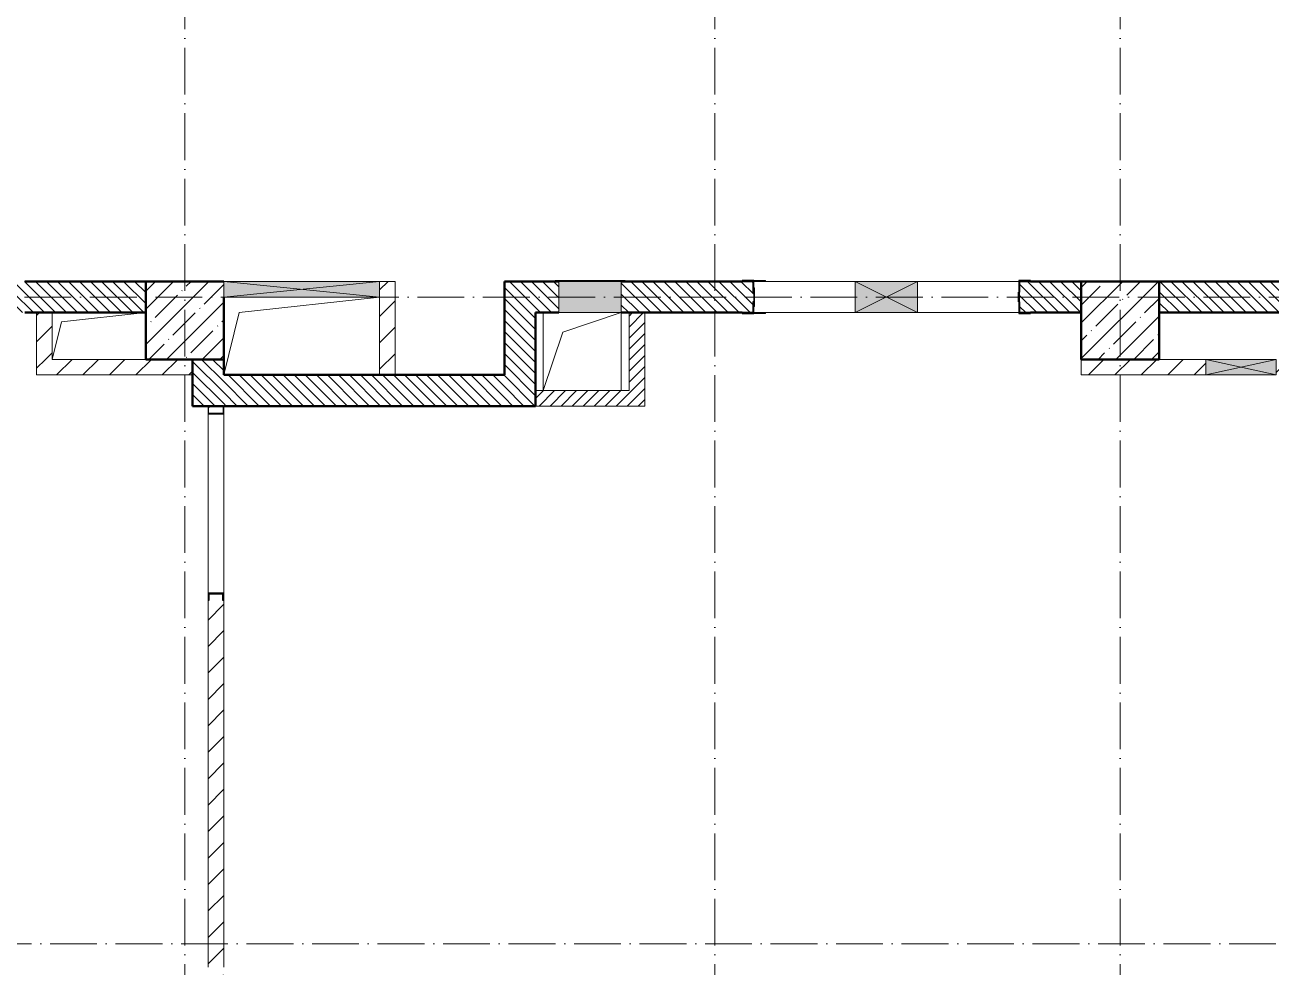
# Model space of a CAD drawing. Header units: millimetres. Extents: x 2294 to 908349, y -83289 to 219220.
# Drawn here: x 26588 to 34580, y 7706 to 13752 of the extents above; entities that cross this region are included whole.
import ezdxf

# ---------------------------------------------------------------- set-up
doc = ezdxf.new("R2010")
doc.units = ezdxf.units.MM
doc.linetypes.add('50_200_ШТРИХ_1Т_ш5_п1_п1_', pattern=[700, 500, -100, 0, -100])
for name, color, linetype, lineweight in [('A-DETL-GENF-OTLN', 7, 'Continuous', 9), ('A-FLOR-____-OTLN', 7, 'Continuous', 9), ('A-GENM-____-MCUT', 7, 'Continuous', 25), ('A-GENM-____-OTLN', 7, 'Continuous', 9), ('A-GENM-____-OTLN-1', 7, 'Continuous', 25), ('A-GLAZ-____-OTLN', 7, 'Continuous', 9), ('A-WALL-____-MCUT-2', 7, 'Continuous', 50), ('A-WALL-____-PATT-1', 7, 'Continuous', 9), ('A-WALL-FNSH-MCUT-1', 7, 'Continuous', 9), ('I-WALL-____-OTLN', 7, 'Continuous', 9), ('S-COLS-____-MCUT', 7, 'Continuous', 50), ('S-COLS-____-OTLN', 7, 'Continuous', 9), ('S-GRID-____-OTLN-1', 7, '50_200_ШТРИХ_1Т_ш5_п1_п1_', 9)]:
    doc.layers.add(name, color=color, linetype=linetype, lineweight=lineweight)
doc.layers.add('A-GLAZ-____-OTLN-1', color=7, linetype='Continuous', lineweight=9, true_color=0xc0c0c0)
pattern_1 = [(45, (7562.79, 6025.28), (-84.8528, 84.8528), [])]
pattern_2 = [(135, (7562.787, 6025.276), (-35.35534, -35.35534), [])]
pattern_3 = [(45, (7562.787, 6025.276), (-35.35534, 35.35534), [])]

# ---------------------------------------------------------------- blocks, each defined once
blk = doc.blocks.new('BSC_Колонна _Прямоугольная - 500х500-V72-АР1_План отверстий 2 этажа в осях 1-64_А-ГГ')
at = {"layer": 'S-COLS-____-OTLN'}
h = blk.add_hatch(dxfattribs=at)
h.set_pattern_fill('FP_101', color=256, style=0, pattern_type=2)
h.set_pattern_definition([(45, (-20050, -5831.04), (-114.0493, 114.0493), []), (45, (-19935.95, -5831.04), (-114.0493, 114.0493), [201.613, -40.323, 3.353, -36.97])])
h.paths.add_polyline_path([(-250, -250), (250, -250), (250, 250), (-250, 250), (-250, 150)], flags=0)
at = {"layer": 'S-COLS-____-MCUT'}
for p, q in [((250, 250), (-250, 250)), ((-250, 250), (-250, -250)), ((250, -250), (250, 150)), ((-250, -250), (250, -250))]:
    blk.add_line(p, q, dxfattribs=at)
blk = doc.blocks.new('BSC_Колонна _Прямоугольная - 500х500-V86-АР1_План отверстий 2 этажа в осях 1-64_А-ГГ')
at = {"layer": 'S-COLS-____-OTLN'}
h = blk.add_hatch(dxfattribs=at)
h.set_pattern_fill('FP_115', color=256, style=0, pattern_type=2)
h.set_pattern_definition([(45, (-26050, -5831.04), (-114.0493, 114.0493), []), (45, (-25935.95, -5831.04), (-114.0493, 114.0493), [201.613, -40.323, 3.353, -36.97])])
h.paths.add_polyline_path([(-250, -250), (250, -250), (250, 250), (-250, 250)], flags=0)
at = {"layer": 'S-COLS-____-MCUT'}
for p, q in [((250, 250), (-250, 250)), ((-250, 250), (-250, -250)), ((250, -250), (250, 250)), ((-250, -250), (250, -250))]:
    blk.add_line(p, q, dxfattribs=at)
blk = doc.blocks.new('АР_Перемычка - АР_Перемычка-28448550-АР1_План отверстий 2 этажа в осях 1-64_А-ГГ')
at = {"layer": 'A-GENM-____-OTLN'}
blk.add_line((-350, -100), (-342, -100), dxfattribs=at)
blk = doc.blocks.new('154_Фахверк_СКБ_Швеллер - Тип_100_3550_1-28320239-АР1_План отверстий 2 этажа в осях 1-64_А-ГГ')
at = {"layer": 'A-GENM-____-MCUT'}
for p, q in [((175, 50), (125, 50)), ((125, 50), (125, -50)), ((128, 47), (175, 47)), ((128, -47), (128, 47)), ((175, 47), (175, 50)), ((125, -50), (175, -50)), ((175, -47), (128, -47)), ((175, -50), (175, -47))]:
    blk.add_line(p, q, dxfattribs=at)
blk = doc.blocks.new('154_Стойка_СКБ_Швеллер - СМ-2180_100-28318692-АР1_План отверстий 2 этажа в осях 1-64_А-ГГ')
at = {"layer": 'A-GENM-____-MCUT'}
for p, q in [((171, 50), (125, 50)), ((125, 50), (125, -50)), ((129.5, 42.4), (171, 42.4)), ((129.5, -42.4), (129.5, 42.4)), ((171, 42.4), (171, 50)), ((125, -50), (171, -50)), ((171, -42.4), (129.5, -42.4)), ((171, -50), (171, -42.4))]:
    blk.add_line(p, q, dxfattribs=at)
blk = doc.blocks.new('Фахверк_СКБ_Уголок - 200_3960-28268576-АР1_План отверстий 2 этажа в осях 1-64_А-ГГ')
at = {"layer": 'A-GENM-____-MCUT'}
for p, q in [((200, 156), (125, 156)), ((125, 156), (125, 81)), ((125, 81), (131, 81)), ((131, 81), (131, 150)), ((131, 150), (200, 150)), ((200, 150), (200, 156)), ((131, 19), (125, 19)), ((125, 19), (125, -56)), ((131, -50), (131, 19)), ((125, -56), (200, -56)), ((200, -50), (131, -50)), ((200, -56), (200, -50))]:
    blk.add_line(p, q, dxfattribs=at)
blk = doc.blocks.new('154_Стойка_СКБ_Уголок - СМ-2480_200-28346303-АР1_План отверстий 2 этажа в осях 1-64_А-ГГ')
at = {"layer": 'A-GENM-____-MCUT'}
for p, q in [((125, 156), (125, 81)), ((200, 156), (125, 156)), ((125, 81), (131, 81)), ((131, 81), (131, 150)), ((131, 150), (200, 150)), ((200, 150), (200, 156)), ((131, 19), (125, 19)), ((125, 19), (125, -56)), ((131, -50), (131, 19)), ((125, -56), (200, -56)), ((200, -50), (131, -50)), ((200, -56), (200, -50))]:
    blk.add_line(p, q, dxfattribs=at)
blk = doc.blocks.new('Стойка_Влож_Полоса боковая - Полоса-28213942-АР1_План отверстий 2 этажа в осях 1-64_А-ГГ')
at = {"layer": 'A-GENM-____-OTLN'}
for p, q in [((-5, 60), (0, 60)), ((-5, -60), (-5, 60)), ((0, 31), (0, -31)), ((0, -60), (-5, -60))]:
    blk.add_line(p, q, dxfattribs=at)
blk = doc.blocks.new('Стойка_Влож_Уголок_Опорный - Уголок-28213941-АР1_План отверстий 2 этажа в осях 1-64_А-ГГ')
at = {"layer": 'A-GENM-____-OTLN'}
for p, q in [((-212, -6), (-212, 0)), ((0, 0), (0, -6)), ((-212, -75), (-212, -6)), ((-212, -6), (-206, -6)), ((-212, -75), (-206, -75)), ((-6, -6), (0, -6)), ((-6, -75), (0, -75)), ((0, -6), (0, -75))]:
    blk.add_line(p, q, dxfattribs=at)
blk = doc.blocks.new('AR_Отверстие Ниша - Лючок-32403954-АР1_План отверстий 2 этажа в осях 1-64_А-ГГ')
at = {"layer": 'A-GLAZ-____-OTLN'}
blk.add_hatch(color=256, dxfattribs=at).paths.add_polyline_path([(-200, 100), (-200, -100), (200, -100), (200, 100)], flags=0)
for p, q in [((200, 100), (-200, 100)), ((-200, 100), (-200, -100)), ((200, -100), (200, 100)), ((-200, -100), (200, -100))]:
    blk.add_line(p, q, dxfattribs=at)
blk = doc.blocks.new('Л_Общий_Лючок - Лючок-29677405-АР1_План отверстий 2 этажа в осях 1-64_А-ГГ')
at = {"layer": 'A-GLAZ-____-OTLN-1'}
blk.add_hatch(color=256, dxfattribs=at).paths.add_polyline_path([(400, 0), (424, 0), (424, 6), (-24, 6), (-24, 0), (0, 0)], flags=0)
at = {"layer": 'A-GLAZ-____-OTLN'}
for p, q in [((424, 6), (-24, 6)), ((-24, 6), (-24, 0)), ((424, 6), (424, 0))]:
    blk.add_line(p, q, dxfattribs=at)
blk = doc.blocks.new('AR_Отверстие прямоугольное _в плите_ - AR_Отверстие прямоугольное _в плите_-30459293-АР1_План отверстий 2 этажа в осях 1-64_А-ГГ')
at = {"layer": 'A-GENM-____-OTLN'}
for p, q in [((-250, 250), (-250, -250)), ((-125, 125), (250, 250)), ((250, -250), (250, 250)), ((-250, -250), (-125, 125))]:
    blk.add_line(p, q, dxfattribs=at)
blk = doc.blocks.new('AR_Отверстие прямоугольное _в плите_ - AR_Отверстие прямоугольное _в плите_-30552555-АР1_План отверстий 2 этажа в осях 1-64_А-ГГ')
at = {"layer": 'A-GENM-____-OTLN'}
for p, q in [((-300, -150), (-240, 90)), ((-240, 90), (300, 150))]:
    blk.add_line(p, q, dxfattribs=at)
blk = doc.blocks.new('AR_Отверстие прямоугольное _в плите_ - AR_Отверстие прямоугольное _в плите_-30552705-АР1_План отверстий 2 этажа в осях 1-64_А-ГГ')
at = {"layer": 'A-GENM-____-OTLN'}
for p, q in [((-400, 150), (500, 250)), ((-500, -250), (-400, 150))]:
    blk.add_line(p, q, dxfattribs=at)
blk = doc.blocks.new('AR_Отверстие прямоугольное _в стене__БезПР - AR_Отверстие прямоугольное _в стене__БезПР-36428632-АР1_План отверстий 2 этажа в осях 1-64_А-ГГ')
at = {"layer": 'A-GLAZ-____-OTLN'}
blk.add_hatch(color=256, dxfattribs=at).paths.add_polyline_path([(-200, -100), (200, -100), (200, 100), (-200, 100)], flags=0)
at = {"layer": 'A-DETL-GENF-OTLN'}
for p, q in [((-200, -100), (-200, 100)), ((-200, 100), (200, 100)), ((200, 100), (-200, -100)), ((-200, 100), (200, -100)), ((200, 100), (-200, 100)), ((-200, 100), (-200, -100)), ((200, 100), (200, -100)), ((200, -100), (200, 100)), ((200, -100), (-200, -100)), ((-200, -100), (200, -100))]:
    blk.add_line(p, q, dxfattribs=at)
at = {"layer": 'A-GLAZ-____-OTLN'}
blk.add_line((200, 100), (-200, 100), dxfattribs=at)
blk = doc.blocks.new('AR_Отверстие прямоугольное _в стене__БезПР - AR_Отверстие прямоугольное _в стене__БезПР-36427692-АР1_План отверстий 2 этажа в осях 1-64_А-ГГ')
at = {"layer": 'A-GLAZ-____-OTLN'}
blk.add_hatch(color=256, dxfattribs=at).paths.add_polyline_path([(225, -50), (225, 50), (-225, 50), (-225, -50)], flags=0)
at = {"layer": 'A-DETL-GENF-OTLN'}
for p, q in [((-225, -50), (-225, 50)), ((-225, 50), (225, 50)), ((225, 50), (-225, -50)), ((-225, 50), (225, -50)), ((225, 50), (-225, 50)), ((-225, 50), (-225, -50)), ((225, 50), (225, -50)), ((225, -50), (225, 50)), ((225, -50), (-225, -50)), ((-225, -50), (225, -50))]:
    blk.add_line(p, q, dxfattribs=at)
at = {"layer": 'A-GLAZ-____-OTLN'}
blk.add_line((225, 50), (-225, 50), dxfattribs=at)
blk = doc.blocks.new('AR_Отверстие прямоугольное _в стене__БезПР - AR_Отверстие прямоугольное _в стене__БезПР-36429236-АР1_План отверстий 2 этажа в осях 1-64_А-ГГ')
at = {"layer": 'A-GLAZ-____-OTLN'}
blk.add_hatch(color=256, dxfattribs=at).paths.add_polyline_path([(500, -50), (500, 50), (-500, 50), (-500, -50), (395.9, -50)], flags=0)
at = {"layer": 'A-DETL-GENF-OTLN'}
for p, q in [((-500, -50), (-500, 50)), ((-500, 50), (500, 50)), ((500, 50), (-500, -50)), ((-500, 50), (500, -50)), ((500, 50), (-500, 50)), ((-500, 50), (-500, -50)), ((500, 50), (500, -50)), ((500, -50), (500, 50)), ((500, -50), (-500, -50)), ((-500, -50), (500, -50))]:
    blk.add_line(p, q, dxfattribs=at)
at = {"layer": 'A-GLAZ-____-OTLN'}
blk.add_line((500, 50), (-500, 50), dxfattribs=at)
blk = doc.blocks.new('2floor')
at = {"layer": 'A-WALL-____-PATT-1'}
h = blk.add_hatch(dxfattribs=at)
h.set_pattern_fill('FP_6', color=256, style=0, pattern_type=2)
h.set_pattern_definition(pattern_2)
h.paths.add_polyline_path([(27362.8, 11906.3), (27362.8, 12106.3), (26518.8, 12106.3), (26518.8, 12037.3), (26512.8, 12037.3), (26512.8, 11975.3), (26518.8, 11975.3), (26518.8, 11906.3), (26991.2, 11906.3)], flags=0)
h.paths.add_polyline_path([(25356.8, 11906.3), (25356.8, 11975.3), (25362.8, 11975.3), (25362.8, 12037.3), (25356.8, 12037.3), (25356.8, 12106.3), (24862.8, 12106.3), (24862.8, 11906.3), (25287.8, 11906.3)], flags=0)
h = blk.add_hatch(dxfattribs=at)
h.set_pattern_fill('FP_4', color=256, style=0, pattern_type=2)
h.set_pattern_definition(pattern_1)
h.paths.add_polyline_path([(28862.8, 12006.3), (28962.8, 12006.3), (28962.8, 12106.3), (28862.8, 12106.3)], flags=0)
h = blk.add_hatch(dxfattribs=at)
h.set_pattern_fill('FP_6', color=256, style=0, pattern_type=2)
h.set_pattern_definition(pattern_2)
h.paths.add_polyline_path([(29862.8, 11306.3), (29862.8, 12106.3), (29662.8, 12106.3), (29662.8, 11306.3)], flags=0)
h = blk.add_hatch(dxfattribs=at)
h.set_pattern_fill('FP_6', color=256, style=0, pattern_type=2)
h.set_pattern_definition(pattern_2)
h.paths.add_polyline_path([(32968.8, 11906.3), (33362.8, 11906.3), (33362.8, 12106.3), (32968.8, 12106.3), (32968.8, 12037.3), (32962.8, 12037.3), (32962.8, 11975.3), (32968.8, 11975.3), (32968.8, 11909.3)], flags=0)
h.paths.add_polyline_path([(31187.8, 11906.3), (31256.8, 11906.3), (31256.8, 11975.3), (31262.8, 11975.3), (31262.8, 12037.3), (31256.8, 12037.3), (31256.8, 12106.3), (30412.8, 12106.3), (30412.8, 11906.3), (30526.1, 11906.3)], flags=0)
h.paths.add_polyline_path([(29862.8, 11906.3), (30012.8, 11906.3), (30012.8, 12106.3), (29862.8, 12106.3)], flags=0)
h = blk.add_hatch(dxfattribs=at)
h.set_pattern_fill('FP_6', color=256, style=0, pattern_type=2)
h.set_pattern_definition(pattern_2)
h.paths.add_polyline_path([(36362.8, 11906.3), (36362.8, 12106.3), (33862.8, 12106.3), (33862.8, 11906.3), (35828.5, 11906.3)], flags=0)
h = blk.add_hatch(dxfattribs=at)
h.set_pattern_fill('FP_4', color=256, style=0, pattern_type=2)
h.set_pattern_definition(pattern_1)
h.paths.add_polyline_path([(28962.8, 11506.3), (28962.8, 12006.3), (28862.8, 12006.3), (28862.8, 11506.3)], flags=0)
h = blk.add_hatch(dxfattribs=at)
h.set_pattern_fill('FP_4', color=256, style=0, pattern_type=2)
h.set_pattern_definition(pattern_1)
h.paths.add_polyline_path([(26762.8, 11606.3), (26762.8, 11906.3), (26662.8, 11906.3), (26662.8, 11606.3)], flags=0)
h = blk.add_hatch(dxfattribs=at)
h.set_pattern_fill('FP_5', color=256, style=0, pattern_type=2)
h.set_pattern_definition(pattern_3)
h.paths.add_polyline_path([(30526.1, 11306.3), (30562.8, 11306.3), (30562.8, 11906.3), (30462.8, 11906.3), (30462.8, 11306.3)], flags=0)
h = blk.add_hatch(dxfattribs=at)
h.set_pattern_fill('FP_4', color=256, style=0, pattern_type=2)
h.set_pattern_definition(pattern_1)
h.paths.add_polyline_path([(27662.8, 11506.3), (27662.8, 11606.3), (26662.8, 11606.3), (26662.8, 11506.3), (26991.2, 11506.3)], flags=0)
h = blk.add_hatch(dxfattribs=at)
h.set_pattern_fill('FP_6', color=256, style=0, pattern_type=2)
h.set_pattern_definition(pattern_2)
h.paths.add_polyline_path([(27765.8, 11306.3), (27862.8, 11306.3), (27862.8, 11606.3), (27662.8, 11606.3), (27662.8, 11306.3), (27762.8, 11306.3)], flags=0)
h = blk.add_hatch(dxfattribs=at)
h.set_pattern_fill('FP_4', color=256, style=0, pattern_type=2)
h.set_pattern_definition(pattern_1)
h.paths.add_polyline_path([(34162.8, 11506.3), (34162.8, 11606.3), (33362.8, 11606.3), (33362.8, 11506.3), (33862.8, 11506.3)], flags=0)
h.paths.add_polyline_path([(34612.8, 11506.3), (36462.8, 11506.3), (36462.8, 11606.3), (34612.8, 11606.3), (34612.8, 11564.7)], flags=0)
h = blk.add_hatch(dxfattribs=at)
h.set_pattern_fill('FP_6', color=256, style=0, pattern_type=2)
h.set_pattern_definition(pattern_2)
h.paths.add_polyline_path([(29662.8, 11306.3), (29662.8, 11506.3), (27862.8, 11506.3), (27862.8, 11306.3), (28758.7, 11306.3)], flags=0)
h = blk.add_hatch(dxfattribs=at)
h.set_pattern_fill('FP_5', color=256, style=0, pattern_type=2)
h.set_pattern_definition(pattern_3)
h.paths.add_polyline_path([(30462.8, 11306.3), (30462.8, 11406.3), (29862.8, 11406.3), (29862.8, 11306.3)], flags=0)
h = blk.add_hatch(dxfattribs=at)
h.set_pattern_fill('FP_4', color=256, style=0, pattern_type=2)
h.set_pattern_definition(pattern_1)
h.paths.add_polyline_path([(27862.8, 4606.3), (27862.8, 7656.3), (27859.8, 7656.3), (27859.8, 7703.3), (27765.8, 7703.3), (27765.8, 7656.3), (27762.8, 7656.3), (27762.8, 4606.3)], flags=0)
h.paths.add_polyline_path([(27859.8, 7706.3), (27862.8, 7706.3), (27862, 10060.3), (27855.2, 10060.3), (27855.2, 10101.8), (27770.4, 10101.8), (27770.4, 10060.3), (27762.8, 10060.3), (27762.8, 7706.3), (27855.2, 7706.3)], flags=0)
h.paths.add_polyline_path([(27859.8, 11259.3), (27859.8, 11306.3), (27765.8, 11306.3), (27765.8, 11259.3), (27856.8, 11259.3)], flags=0)
at = {"layer": 'A-FLOR-____-OTLN'}
for p, q in [((29912.8, 11406.3), (29912.8, 11906.3)), ((30412.8, 11906.3), (30412.8, 11406.3))]:
    blk.add_line(p, q, dxfattribs=at)
at = {"layer": 'A-WALL-____-MCUT-2'}
for p, q in [((27362.8, 12106.3), (26587.8, 12106.3)), ((30012.8, 12106.3), (29662.8, 12106.3)), ((29662.8, 12106.3), (29662.8, 11506.3)), ((31187.8, 12106.3), (30412.8, 12106.3)), ((33362.8, 12106.3), (33037.8, 12106.3)), ((36362.8, 12106.3), (33862.8, 12106.3)), ((32962.8, 12037.3), (32962.8, 11975.3)), ((26587.8, 11906.3), (27362.8, 11906.3)), ((29862.8, 11306.3), (29862.8, 11906.3)), ((29862.8, 11906.3), (30012.8, 11906.3)), ((30412.8, 11906.3), (31187.8, 11906.3)), ((33037.8, 11906.3), (33362.8, 11906.3)), ((33862.8, 11906.3), (36362.8, 11906.3)), ((27662.8, 11606.3), (27662.8, 11306.3)), ((27862.8, 11506.3), (27862.8, 11606.3)), ((29662.8, 11506.3), (27862.8, 11506.3)), ((27662.8, 11306.3), (27762.8, 11306.3)), ((27765.8, 11306.3), (27859.8, 11306.3)), ((27862.8, 11306.3), (29862.8, 11306.3))]:
    blk.add_line(p, q, dxfattribs=at)
at = {"layer": 'A-WALL-FNSH-MCUT-1'}
for p, q in [((28962.8, 12106.3), (28862.8, 12106.3)), ((28962.8, 11506.3), (28962.8, 12106.3)), ((28862.8, 12006.3), (28862.8, 11506.3)), ((26662.8, 11906.3), (26662.8, 11506.3)), ((26762.8, 11606.3), (26762.8, 11906.3)), ((30462.8, 11906.3), (30462.8, 11406.3)), ((30562.8, 11306.3), (30562.8, 11906.3)), ((27362.8, 11606.3), (26762.8, 11606.3)), ((33362.8, 11606.3), (33362.8, 11506.3)), ((34162.8, 11606.3), (33862.8, 11606.3)), ((26662.8, 11506.3), (27662.8, 11506.3)), ((33362.8, 11506.3), (34162.8, 11506.3)), ((30462.8, 11406.3), (29862.8, 11406.3)), ((29862.8, 11306.3), (30562.8, 11306.3)), ((27762.8, 10060.3), (27762.8, 7706.3)), ((27862.8, 7706.3), (27862.8, 10060.3))]:
    blk.add_line(p, q, dxfattribs=at)
at = {"layer": 'I-WALL-____-OTLN'}
for p, q in [((31262.8, 12106.3), (31912.8, 12106.3)), ((32312.8, 12106.3), (32962.8, 12106.3)), ((31912.8, 11906.3), (31262.8, 11906.3)), ((32962.8, 11906.3), (32312.8, 11906.3)), ((27762.8, 10106.3), (27762.8, 11256.3)), ((27862.8, 11256.3), (27862.8, 10106.3))]:
    blk.add_line(p, q, dxfattribs=at)
at = {"layer": 'A-GENM-____-OTLN'}
for name, p, rotation in [('Стойка_Влож_Уголок_Опорный - Уголок-28213941-АР1_План отверстий 2 этажа в осях 1-64_А-ГГ', (31262.8, 12112.3), 89.99999999999955), ('Стойка_Влож_Полоса боковая - Полоса-28213942-АР1_План отверстий 2 этажа в осях 1-64_А-ГГ', (31262.8, 12006.3), 180)]:
    blk.add_blockref(name, p, dxfattribs=dict(at, rotation=rotation))
for name, p in [('AR_Отверстие прямоугольное _в плите_ - AR_Отверстие прямоугольное _в плите_-30552705-АР1_План отверстий 2 этажа в осях 1-64_А-ГГ', (28362.8, 11756.3)), ('AR_Отверстие прямоугольное _в плите_ - AR_Отверстие прямоугольное _в плите_-30552555-АР1_План отверстий 2 этажа в осях 1-64_А-ГГ', (27062.8, 11756.3)), ('AR_Отверстие прямоугольное _в плите_ - AR_Отверстие прямоугольное _в плите_-30459293-АР1_План отверстий 2 этажа в осях 1-64_А-ГГ', (30162.8, 11656.3)), ('АР_Перемычка - АР_Перемычка-28448550-АР1_План отверстий 2 этажа в осях 1-64_А-ГГ', (31262.8, 12006.3))]:
    blk.add_blockref(name, p, dxfattribs=at)
at = {"layer": 'A-GENM-____-OTLN-1'}
for name, p, rotation in [('154_Стойка_СКБ_Уголок - СМ-2480_200-28346303-АР1_План отверстий 2 этажа в осях 1-64_А-ГГ', (31387.8, 12056.3), 180), ('154_Фахверк_СКБ_Швеллер - Тип_100_3550_1-28320239-АР1_План отверстий 2 этажа в осях 1-64_А-ГГ', (27812.8, 11131.3), 89.99999999999991), ('154_Стойка_СКБ_Швеллер - СМ-2180_100-28318692-АР1_План отверстий 2 этажа в осях 1-64_А-ГГ', (27812.8, 10231.3), 269.9999999999999)]:
    blk.add_blockref(name, p, dxfattribs=dict(at, rotation=rotation))
blk.add_blockref('Фахверк_СКБ_Уголок - 200_3960-28268576-АР1_План отверстий 2 этажа в осях 1-64_А-ГГ', (32837.8, 11956.3), dxfattribs=at)
at = {"layer": 'A-GLAZ-____-OTLN'}
for name, p in [('AR_Отверстие прямоугольное _в стене__БезПР - AR_Отверстие прямоугольное _в стене__БезПР-36429236-АР1_План отверстий 2 этажа в осях 1-64_А-ГГ', (28362.8, 12056.3)), ('Л_Общий_Лючок - Лючок-29677405-АР1_План отверстий 2 этажа в осях 1-64_А-ГГ', (30012.8, 12106.3)), ('AR_Отверстие прямоугольное _в стене__БезПР - AR_Отверстие прямоугольное _в стене__БезПР-36427692-АР1_План отверстий 2 этажа в осях 1-64_А-ГГ', (34387.8, 11556.3))]:
    blk.add_blockref(name, p, dxfattribs=at)
at = {"layer": 'A-GLAZ-____-OTLN', "rotation": 180}
for name, p in [('AR_Отверстие Ниша - Лючок-32403954-АР1_План отверстий 2 этажа в осях 1-64_А-ГГ', (30212.8, 12006.3)), ('AR_Отверстие прямоугольное _в стене__БезПР - AR_Отверстие прямоугольное _в стене__БезПР-36428632-АР1_План отверстий 2 этажа в осях 1-64_А-ГГ', (32112.8, 12006.3))]:
    blk.add_blockref(name, p, dxfattribs=at)
at = {"layer": 'S-COLS-____-OTLN'}
for name, p in [('BSC_Колонна _Прямоугольная - 500х500-V72-АР1_План отверстий 2 этажа в осях 1-64_А-ГГ', (27612.8, 11856.3)), ('BSC_Колонна _Прямоугольная - 500х500-V86-АР1_План отверстий 2 этажа в осях 1-64_А-ГГ', (33612.8, 11856.3))]:
    blk.add_blockref(name, p, dxfattribs=at)
blk = doc.blocks.new('3osi')
at = {"layer": 'S-GRID-____-OTLN-1', "color": 251, "ltscale": 0.6, "true_color": 0x636466}
for p, q in [((185633.5, 1542.7), (185633.5, 55906.2)), ((189033.5, 1542.7), (189033.5, 55906.2)), ((191633.5, 1542.7), (191633.5, 16175.8)), ((255902.3, 12006.3), (160914.7, 12006.3)), ((269510, 7856.3), (160914.7, 7856.3))]:
    blk.add_line(p, q, dxfattribs=at)

msp = doc.modelspace()

# ---------------------------------------------------------------- block references
for name, p in [('3osi', (-158020.7, 0)), ('2floor', (0, 0))]:
    msp.add_blockref(name, p)

doc.saveas('drawing.dxf')
